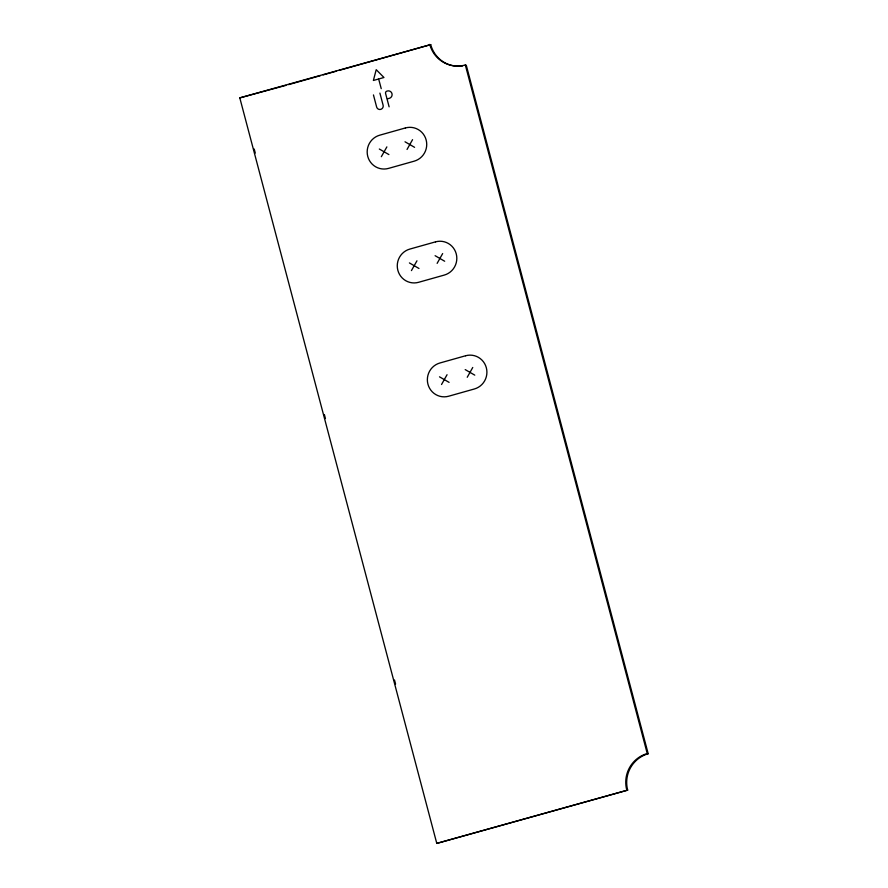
<?xml version="1.0" encoding="UTF-8"?>
<svg xmlns="http://www.w3.org/2000/svg" width="888" height="888" viewBox="0 0 888 888"><rect width="100%" height="100%" fill="white"/><g stroke="black" fill="none" stroke-linecap="round" stroke-linejoin="round"><path stroke-width="1.33" d="M381.341 156.688L386.868 146.897M407.037 149.45L412.554 139.66M411.433 270.596L416.96 260.806M437.129 263.359L442.657 253.568M441.536 384.504L447.053 374.714M467.232 377.267L472.749 367.477M429.759 44.4A29.57 28.993 -77.8 0 0 465.323 64.979L466.267 65.19L648.196 753.745A29.57 28.993 -77.8 0 0 627.683 790.12L436.785 843.4L239.804 97.88L430.713 44.6A29.57 28.993 -77.8 0 0 462.57 65.967M285.925 85.37L239.804 97.88M288.578 84.626L320.457 75.647M323.11 74.903L336.397 71.162M339.05 70.407L430.713 44.6M378.299 79.099L373.382 80.475L376.212 69.675L383.96 77.5L378.665 78.988L381.23 88.656M387.412 98.857L389.344 98.324A3.796 3.73 -77.8 0 0 391.974 93.651A3.796 3.73 -77.8 0 0 387.401 90.998L386.857 91.153A1.854 1.809 -77.8 0 0 385.581 93.429L389.122 106.838M436.785 843.4L627.683 790.12M465.323 64.979L647.241 753.546L648.196 753.745M405.017 141.791L414.585 147.33M379.32 149.018L388.889 154.568M435.109 255.689L444.677 261.239M409.412 262.926L418.981 268.476M465.201 369.597L474.769 375.147M439.505 376.834L449.084 382.373M379.909 93.107L383.105 105.184A3.408 3.341 -77.8 0 1 380.741 109.368A3.408 3.341 -77.8 0 1 376.634 107.004L373.448 94.927M254.223 149.04L255.278 153.058M324.364 414.53L325.43 418.548M394.505 680.019L395.571 684.038M626.739 789.909A29.57 28.993 -77.8 0 1 647.241 753.546M405.405 127.95L379.72 135.187A17.249 16.916 -77.8 0 0 367.754 156.399A17.249 16.916 -77.8 0 0 388.489 168.409L414.185 161.172A17.249 16.916 -77.8 0 0 426.151 139.96A17.249 16.916 -77.8 0 0 405.405 127.95M435.509 241.858L409.812 249.084A17.249 16.916 -77.8 0 0 397.846 270.307A17.249 16.916 -77.8 0 0 418.592 282.306L444.278 275.08A17.249 16.916 -77.8 0 0 456.243 253.857A17.249 16.916 -77.8 0 0 435.509 241.858M465.601 355.755L439.904 362.992A17.249 16.916 -77.8 0 0 427.938 384.204A17.249 16.916 -77.8 0 0 448.684 396.215L474.381 388.977A17.249 16.916 -77.8 0 0 486.335 367.765A17.249 16.916 -77.8 0 0 465.601 355.755"/></g></svg>
